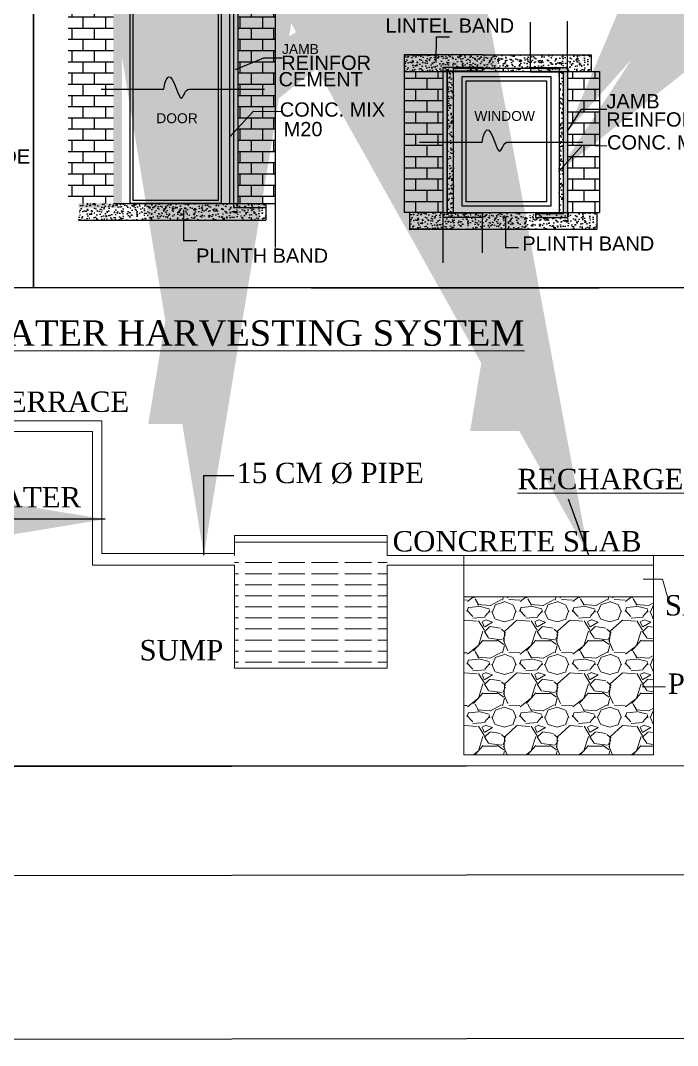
# Model space of a CAD drawing. Header units: metres. Extents: x 2292 to 2697, y 2134 to 2248.
# Drawn here: x 2493.6 to 2505.64, y 2135.95 to 2154.73 of the extents above; entities that cross this region are included whole.
import ezdxf

# ---------------------------------------------------------------- set-up
doc = ezdxf.new("R2010")
doc.units = ezdxf.units.M
doc.styles.add('plan9', font='times.ttf', dxfattribs={"height": 9})
doc.styles.add('ROMAND', font='times.ttf', dxfattribs={"height": 8})
doc.styles.add('SimpleX', font='arial.ttf', dxfattribs={"width": 0.8})
doc.styles.get("Standard").update_dxf_attribs({"font": 'arial.ttf'})
doc.styles.add('style3', font='times.ttf', dxfattribs={"height": 250})
doc.dimstyles.new('Copy of APP', dxfattribs={"dimscale": 0, "dimtxt": 8, "dimasz": 4.5, "dimexe": 9, "dimexo": 9, "dimgap": 2, "dimtad": 0, "dimtih": 1, "dimtoh": 1, "dimzin": 4, "dimdsep": 46, "dimlunit": 4, "dimtxsty": 'style3', "dimblk": 'OPEN90', "dimblk1": 'OPEN90', "dimblk2": 'OBLIQUE', "dimcen": 0.09, "dimse1": 1, "dimse2": 1, "dimclrd": 4, "dimclre": 4, "dimclrt": 2, "dimadec": 0, "dimazin": 0, "dimtfac": 1, "dimtmove": 0, "dimatfit": 3, "dimfxl": 0, "dimtolj": 1, "dimtzin": 0, "dimarcsym": 0})
doc.dimstyles.new('Copy of Standard', dxfattribs={"dimtxt": 0.18, "dimasz": 3, "dimexe": 0.18, "dimexo": 0.0625, "dimgap": 0.09, "dimtad": 0, "dimdec": 4, "dimzin": 3, "dimdsep": 46, "dimlunit": 4, "dimtxsty": 'ROMAND', "dimcen": 0.09, "dimadec": 0, "dimazin": 0, "dimtfac": 1, "dimtdec": 4, "dimtix": 1, "dimtofl": 0, "dimtmove": 0, "dimatfit": 3, "dimfxl": 0, "dimtolj": 1, "dimtzin": 0, "dimarcsym": 0})
doc.dimstyles.new('DIM-100 MM', dxfattribs={"dimtxt": 200, "dimasz": 100, "dimexe": 100, "dimexo": 100, "dimgap": 75, "dimtad": 1, "dimdec": 4, "dimrnd": 1, "dimzin": 12, "dimdsep": 46, "dimtxsty": 'SimpleX', "dimblk": 'ARCHTICK', "dimcen": 1, "dimdle": 100, "dimclre": 8, "dimclrt": 140, "dimazin": 0, "dimtfac": 0.75, "dimtdec": 4, "dimtix": 1, "dimtmove": 0, "dimatfit": 3, "dimfxl": 0, "dimfrac": 2, "dimtolj": 1, "dimarcsym": 0})
pattern_1 = [(50, (84.27821, -107.18304), (0.21113878, -0.01847225), [0.02207763, -0.24285398]), (355, (84.27821, -107.18304), (-0.040844, 0.22142164), [0.0176621, -0.1942832]), (100.4514, (84.2958, -107.18458), (0.17029492, 0.20294926), [0.0187631, -0.20639412]), (46.1842, (84.2782, -107.12416), (0.3141621, -0.0487236), [0.03311645, -0.364281]), (96.6356, (84.3044, -107.12822), (0.2751352, 0.2867496), [0.02814465, -0.3095911]), (351.1842, (84.2782, -107.12416), (0.275135, 0.2867498), [0.02649316, -0.2914248]), (21, (84.30765, -107.13888), (0.1757106, -0.1185183), [0.02207763, -0.24285398]), (326, (84.30765, -107.13888), (0.07162436, 0.2134613), [0.0176621, -0.1942832]), (71.4514, (84.3223, -107.14876), (0.24733504, 0.0949428), [0.0187631, -0.20639412]), (37.5, (84.27821, -107.18304), (0.00357948, 0.09799345), [0, -0.19192824, 0, -0.19722687, 0, -0.19501911]), (7.5, (84.27821, -107.18304), (0.077439375, 0.11610237), [0, -0.11244875, 0, -0.18751271, 0, -0.07432804]), (327.5, (84.21257, -107.18304), (0.15714049, -0.006639443), [0, -0.07359212, 0, -0.2296074, 0, -0.30467136]), (317.5, (84.18313, -107.18304), (0.17167162, 0.02946775), [0, -0.09566975, 0, -0.15248286, 0, -0.21636082])]
pattern_2 = [(50, (77.44217, -110.3045), (0.21113878, -0.01847225), [0.02207763, -0.24285398]), (355, (77.44217, -110.3045), (-0.040844, 0.22142164), [0.0176621, -0.1942832]), (100.4514, (77.45976, -110.30603), (0.17029492, 0.20294926), [0.0187631, -0.20639412]), (46.1842, (77.44217, -110.24562), (0.3141621, -0.0487236), [0.03311645, -0.364281]), (96.6356, (77.46835, -110.24968), (0.2751352, 0.2867496), [0.02814465, -0.30959114]), (351.1842, (77.44217, -110.24562), (0.275135, 0.2867498), [0.02649316, -0.2914248]), (21, (77.4716, -110.26034), (0.1757106, -0.1185183), [0.02207763, -0.24285398]), (326, (77.4716, -110.26034), (0.07162436, 0.2134613), [0.0176621, -0.1942832]), (71.4514, (77.48625, -110.27021), (0.24733504, 0.0949428), [0.0187631, -0.20639412]), (37.5, (77.44217, -110.30449), (0.003579478, 0.09799345), [0, -0.19192824, 0, -0.19722687, 0, -0.19501911]), (7.5, (77.44217, -110.30449), (0.077439375, 0.11610237), [0, -0.11244875, 0, -0.18751271, 0, -0.07432804]), (327.5, (77.376525, -110.30449), (0.15714049, -0.006639443), [0, -0.07359212, 0, -0.2296074, 0, -0.30467136]), (317.5, (77.34709, -110.30449), (0.17167162, 0.02946775), [0, -0.09566975, 0, -0.15248286, 0, -0.21636082])]
pattern_3 = [(50, (84.39147, -110.49535), (0.21113878, -0.01847225), [0.02207763, -0.24285398]), (355, (84.39147, -110.49535), (-0.040844, 0.22142164), [0.0176621, -0.1942832]), (100.4514, (84.40906, -110.4969), (0.17029492, 0.20294926), [0.0187631, -0.20639412]), (46.1842, (84.39147, -110.43648), (0.3141621, -0.0487236), [0.03311645, -0.364281]), (96.6356, (84.41765, -110.44054), (0.2751352, 0.2867496), [0.02814465, -0.3095911]), (351.1842, (84.39147, -110.43648), (0.275135, 0.2867498), [0.02649316, -0.2914248]), (21, (84.4209, -110.4512), (0.1757106, -0.1185183), [0.02207763, -0.24285398]), (326, (84.4209, -110.4512), (0.07162436, 0.2134613), [0.0176621, -0.1942832]), (71.4514, (84.43554, -110.46107), (0.24733504, 0.0949428), [0.0187631, -0.20639412]), (37.5, (84.391465, -110.49535), (0.00357948, 0.09799345), [0, -0.19192824, 0, -0.19722687, 0, -0.19501911]), (7.5, (84.39147, -110.49535), (0.077439375, 0.11610237), [0, -0.11244875, 0, -0.18751271, 0, -0.07432804]), (327.5, (84.32582, -110.49535), (0.15714049, -0.006639443), [0, -0.07359212, 0, -0.2296074, 0, -0.30467136]), (317.5, (84.29638, -110.49535), (0.17167162, 0.02946775), [0, -0.09566975, 0, -0.15248286, 0, -0.21636082])]

# ---------------------------------------------------------------- blocks, each defined once
blk = doc.blocks.new('_Oblique')
at = {"color": 0, "lineweight": -2}
blk.add_line((-0.5, -0.5), (0.5, 0.5), dxfattribs=at)
blk = doc.blocks.new('_Open90')
at = {"color": 0, "lineweight": -2}
for p, q in [((-0.5, 0.5), (0, 0)), ((0, 0), (-1, 0)), ((0, 0), (-0.5, -0.5))]:
    blk.add_line(p, q, dxfattribs=at)
blk = doc.blocks.new('_ArchTick')
at = {"color": 0, "linetype": 'ByBlock', "const_width": 0.15}
blk.add_lwpolyline([(-0.5, -0.5), (0.5, 0.5)], dxfattribs=at)
blk = doc.blocks.new('A$C5FA03278')
at = {"linetype": 'Continuous'}
h = blk.add_hatch(dxfattribs=at)
h.set_pattern_fill('AR-CONC', color=0, scale=0.029437, style=0)
h.set_pattern_definition([(50, (43.6136, -97.50005), (0.21113878, -0.01847225), [0.02207763, -0.242854]), (355, (43.6136, -97.50005), (-0.040844, 0.22142164), [0.0176621, -0.1942832]), (100.4514, (43.63119, -97.5016), (0.1702949, 0.20294926), [0.0187631, -0.20639412]), (46.1842, (43.6136, -97.44118), (0.3141621, -0.0487236), [0.03311645, -0.364281]), (96.6356, (43.63977, -97.44524), (0.2751352, 0.2867496), [0.0281447, -0.3095911]), (351.1842, (43.6136, -97.44118), (0.275135, 0.2867498), [0.0264932, -0.2914248]), (21, (43.64303, -97.4559), (0.1757106, -0.1185183), [0.02207763, -0.242854]), (326, (43.64303, -97.4559), (0.07162436, 0.2134613), [0.0176621, -0.1942832]), (71.4514, (43.65767, -97.46577), (0.24733504, 0.0949428), [0.0187631, -0.20639412]), (37.5, (43.61359, -97.50005), (0.00357948, 0.09799345), [0, -0.19192824, 0, -0.19722687, 0, -0.1950191]), (7.5, (43.61359, -97.50005), (0.07743937, 0.11610237), [0, -0.11244875, 0, -0.18751271, 0, -0.07432804]), (327.5, (43.54795, -97.50005), (0.15714049, -0.00663944), [0, -0.07359212, 0, -0.2296074, 0, -0.30467136]), (317.5, (43.51851, -97.50005), (0.17167162, 0.02946775), [0, -0.09566975, 0, -0.15248286, 0, -0.21636082])])
h.paths.add_polyline_path([(3.262, 1.853), (3.262, 1.307), (3.89, 1.307), (3.89, 1.853)])
h.paths.add_polyline_path([(3.792, 1.588, -1), (3.373, 1.588, -1)], flags=16)
blk.add_hatch(color=0, dxfattribs=at).paths.add_polyline_path([(3.792, 1.588, 1), (3.373, 1.588, 1)])
at = {"color": 0}
for p, q in [((3.576, 7.55), (3.504, 7.291)), ((3.508, 7.43), (3.576, 7.55)), ((2.968, 7.43), (3.508, 7.43)), ((3.053, 7.424), (3.053, 2.03)), ((3.504, 7.291), (3.628, 7.43)), ((3.628, 7.43), (4.06, 7.43)), ((4.021, 7.424), (4.021, 2.03)), ((1.274, 2.062), (1.274, 1.522)), ((3.053, 2.03), (1.274, 2.03)), ((5.796, 2.03), (4.021, 2.03)), ((5.796, 2.062), (5.796, 1.522)), ((1.394, 1.454), (1.135, 1.526)), ((1.135, 1.526), (1.274, 1.402)), ((1.274, 1.522), (1.394, 1.454)), ((5.657, 1.526), (5.796, 1.402)), ((5.916, 1.454), (5.657, 1.526)), ((5.796, 1.522), (5.916, 1.454)), ((1.274, 1.402), (1.274, 0.97)), ((5.796, 1.402), (5.796, 0.97)), ((3.053, 1.062), (1.274, 1.062)), ((5.796, 1.062), (3.053, 1.062))]:
    blk.add_line(p, q, dxfattribs=at)
at = {"color": 0, "linetype": 'Continuous'}
for p, q in [((3.053, 7.413), (3.538, 7.413)), ((3.344, 7.06), (3.344, 7.413)), ((3.613, 7.413), (4.021, 7.413)), ((3.697, 7.413), (3.697, 7.43)), ((3.053, 7.06), (4.021, 7.06)), ((3.697, 6.706), (3.697, 7.06)), ((3.053, 6.706), (4.021, 6.706)), ((3.344, 6.353), (3.344, 6.706)), ((3.053, 6.353), (4.021, 6.353)), ((3.697, 6), (3.697, 6.353)), ((3.053, 6), (4.021, 6)), ((3.344, 5.647), (3.344, 6)), ((3.053, 5.647), (4.021, 5.647)), ((3.697, 5.293), (3.697, 5.647)), ((3.053, 5.293), (4.021, 5.293)), ((3.344, 4.94), (3.344, 5.293)), ((3.053, 4.94), (4.021, 4.94)), ((3.697, 4.587), (3.697, 4.94)), ((3.053, 4.587), (4.021, 4.587)), ((3.344, 4.234), (3.344, 4.587)), ((3.053, 4.234), (4.021, 4.234)), ((3.697, 3.88), (3.697, 4.234)), ((3.053, 3.88), (4.021, 3.88)), ((3.344, 3.527), (3.344, 3.88)), ((3.053, 3.527), (4.021, 3.527)), ((3.697, 3.174), (3.697, 3.527)), ((3.053, 3.174), (4.021, 3.174)), ((3.344, 2.821), (3.344, 3.174)), ((3.053, 2.821), (4.021, 2.821)), ((3.697, 2.467), (3.697, 2.821)), ((3.053, 2.467), (4.021, 2.467)), ((3.344, 2.114), (3.344, 2.467)), ((1.578, 1.761), (1.578, 2.03)), ((2.284, 1.761), (2.284, 2.03)), ((2.991, 1.761), (2.991, 2.03)), ((3.053, 2.114), (4.021, 2.114)), ((3.697, 1.853), (3.697, 2.114)), ((4.404, 1.761), (4.404, 2.03)), ((5.11, 1.761), (5.11, 2.03)), ((1.274, 1.761), (3.262, 1.761)), ((1.931, 1.408), (1.931, 1.761)), ((2.638, 1.408), (2.638, 1.761)), ((3.89, 1.761), (5.796, 1.761)), ((4.05, 1.408), (4.05, 1.761)), ((4.757, 1.408), (4.757, 1.761)), ((5.463, 1.408), (5.463, 1.761)), ((1.225, 1.446), (1.225, 1.501)), ((1.267, 1.408), (3.262, 1.408)), ((1.578, 1.062), (1.578, 1.408)), ((2.284, 1.062), (2.284, 1.408)), ((2.991, 1.062), (2.991, 1.408)), ((3.697, 1.062), (3.697, 1.307)), ((3.89, 1.408), (5.79, 1.408)), ((4.404, 1.062), (4.404, 1.408)), ((5.11, 1.062), (5.11, 1.408))]:
    blk.add_line(p, q, dxfattribs=at)
at = {"color": 0, "ltscale": 60}
blk.add_lwpolyline([(0, 8.997), (6.768, 8.997), (6.768, 0), (0, 0)], close=True, dxfattribs=at)
at = {"color": 0, "linetype": 'Continuous'}
blk.add_lwpolyline([(3.262, 1.853), (3.89, 1.853), (3.89, 1.307), (3.262, 1.307)], close=True, dxfattribs=at)
blk.add_circle((3.582, 1.588), 0.209, dxfattribs=at)
at = {"color": 0}
for s, p in [('%%UVERTICAL REINFORCEMENT', (0.303, 8.34)), ('%%UIN BRICK WALLS', (0.326, 7.858)), ('M20 GRADE', (4.274, 2.608)), ('POCKET', (4.341, 2.226))]:
    blk.add_text(s, height=0.3, dxfattribs=at).set_placement(p)
at = {"color": 0, "linetype": 'Continuous'}
blk.add_leader([(3.582, 1.588), (4.088, 2.707), (4.361, 2.707)], dimstyle='Copy of APP', override={"dimscale": 1, "dimclrd": 256}, dxfattribs=at)
blk = doc.blocks.new('A$C6853486D')
at = {"linetype": 'Continuous'}
h = blk.add_hatch(color=0, dxfattribs=at)
h.paths.add_polyline_path([(1.766, 6.392), (2.495, 6.392), (2.495, 6.481), (1.677, 6.481), (1.677, 1.772), (0.947, 1.772), (0.947, 1.684), (1.766, 1.684)])
h.paths.add_polyline_path([(4.291, 6.472), (3.511, 6.472), (3.511, 6.384), (4.202, 6.384), (4.202, 1.684), (4.878, 1.684), (4.878, 1.772), (4.291, 1.772)])
h = blk.add_hatch(dxfattribs=at)
h.set_pattern_fill('AR-B816', color=0, scale=0.029437, style=0)
h.set_pattern_definition([(0, (74.41275, -97.99527), (0, 0.23549477), []), (90, (74.41275, -97.99527), (-0.23549477, 0.23549477), [0.2354948, -0.2354948])])
h.paths.add_polyline_path([(5.072, 6.127), (4.79, 6.127), (4.291, 6.127), (4.291, 1.772), (4.878, 1.772), (5.072, 1.772)])
h.paths.add_polyline_path([(0.73, 1.772), (0.947, 1.772), (1.677, 1.772), (1.677, 6.127), (0.858, 6.127), (0.73, 6.127)])
h.paths.add_polyline_path([(5.165, 4.852), (6.09, 4.852), (6.09, 5.171), (5.165, 5.171)], flags=9)
h.paths.add_polyline_path([(5.149, 4.518), (7.829, 4.518), (7.829, 4.837), (5.149, 4.837)], flags=9)
h.paths.add_polyline_path([(5.119, 3.535), (7.484, 3.535), (7.484, 3.854), (5.119, 3.854)], flags=9)
h = blk.add_hatch(dxfattribs=at)
h.set_pattern_fill('AR-CONC', color=0, scale=0.029437, style=0)
h.set_pattern_definition(pattern_2)
h.paths.add_polyline_path([(4.202, 4.17), (4.114, 4.17), (4.114, 1.772), (4.202, 1.772)])
h.paths.add_polyline_path([(4.202, 6.127), (4.114, 6.127), (4.114, 4.17), (4.202, 4.17)])
h.paths.add_polyline_path([(1.854, 6.127), (1.766, 6.127), (1.766, 4.17), (1.854, 4.17)])
h.paths.add_polyline_path([(1.854, 4.17), (1.766, 4.17), (1.766, 1.772), (1.854, 1.772)])
h = blk.add_hatch(dxfattribs=at)
h.set_pattern_fill('AR-CONC', color=0, scale=0.029437, style=0)
h.set_pattern_definition(pattern_1)
h.paths.add_polyline_path([(11.714, 4.805), (11.038, 4.805), (11.038, 4.893), (8.602, 4.893), (8.602, 4.805), (7.783, 4.805), (7.783, 4.54), (11.714, 4.54)])
h = blk.add_hatch(dxfattribs=at)
h.set_pattern_fill('AR-CONC', color=0, scale=0.029437, style=0)
h.set_pattern_definition(pattern_1)
h.paths.add_polyline_path([(11.127, 4.893), (11.038, 4.893), (11.038, 4.805), (11.714, 4.805), (11.714, 4.893)])
h.paths.add_polyline_path([(7.783, 4.893), (7.783, 4.805), (8.602, 4.805), (8.602, 4.893), (8.513, 4.893)])
h = blk.add_hatch(dxfattribs=at)
h.set_pattern_fill('AR-B816', color=0, scale=0.029437, style=0)
h.set_pattern_definition([(0, (74.33223, -98.5737), (0, 0.23549477), []), (90, (74.33223, -98.5737), (-0.23549477, 0.23549477), [0.2354948, -0.2354948])])
h.paths.add_polyline_path([(11.215, 1.581), (11.827, 1.581), (11.883, 1.581), (11.883, 4.54), (11.716, 4.54), (11.215, 4.54)])
h.paths.add_polyline_path([(8.602, 4.54), (7.783, 4.54), (7.783, 1.581), (7.896, 1.581), (8.602, 1.581)])
h = blk.add_hatch(color=0, dxfattribs=at)
h.paths.add_polyline_path([(8.602, 1.474), (8.69, 1.474), (9.424, 1.474), (9.424, 1.575), (8.69, 1.575), (8.69, 4.546), (9.419, 4.546), (9.419, 4.634), (8.602, 4.634)])
h.paths.add_polyline_path([(11.215, 4.626), (10.435, 4.626), (10.435, 4.538), (11.127, 4.538), (11.127, 1.562), (10.539, 1.562), (10.539, 1.474), (11.215, 1.474)])
h = blk.add_hatch(dxfattribs=at)
h.set_pattern_fill('AR-CONC', color=0, scale=0.029437, style=0)
h.set_pattern_definition([(50, (69.1062, -112.15075), (0.21113878, -0.01847225), [0.02207763, -0.24285398]), (355, (69.1062, -112.15075), (-0.040844, 0.22142164), [0.0176621, -0.1942832]), (100.4514, (69.1238, -112.15228), (0.17029492, 0.20294926), [0.0187631, -0.20639412]), (46.1842, (69.1062, -112.09187), (0.3141621, -0.0487236), [0.03311645, -0.364281]), (96.6356, (69.13238, -112.09593), (0.2751352, 0.2867496), [0.02814465, -0.3095911]), (351.1842, (69.1062, -112.09187), (0.275135, 0.2867498), [0.0264932, -0.2914248]), (21, (69.13563, -112.10659), (0.1757106, -0.1185183), [0.02207763, -0.24285398]), (326, (69.13563, -112.1066), (0.07162436, 0.2134613), [0.0176621, -0.1942832]), (71.4514, (69.15028, -112.11647), (0.24733504, 0.0949428), [0.0187631, -0.20639412]), (37.5, (69.1062, -112.150745), (0.00357948, 0.09799345), [0, -0.19192824, 0, -0.19722687, 0, -0.19501911]), (7.5, (69.1062, -112.15075), (0.077439375, 0.11610237), [0, -0.11244875, 0, -0.18751271, 0, -0.07432804]), (327.5, (69.04055, -112.150745), (0.15714049, -0.006639443), [0, -0.07359212, 0, -0.2296074, 0, -0.30467136]), (317.5, (69.01112, -112.15075), (0.17167162, 0.02946775), [0, -0.09566975, 0, -0.15248286, 0, -0.21636082])])
h.paths.add_polyline_path([(8.823, 4.54), (8.69, 4.54), (8.69, 3.054), (8.823, 3.054)])
h.paths.add_polyline_path([(11.04, 3.054), (11.127, 3.054), (11.127, 4.538), (11.04, 4.538)])
h.paths.add_polyline_path([(11.04, 1.581), (11.127, 1.581), (11.127, 3.054), (11.04, 3.054)])
h.paths.add_polyline_path([(8.69, 1.581), (8.823, 1.581), (8.823, 3.054), (8.69, 3.054)])
h = blk.add_hatch(dxfattribs=at)
h.set_pattern_fill('AR-CONC', color=0, scale=0.029437, style=0)
h.set_pattern_definition(pattern_2)
h.paths.add_polyline_path([(4.291, 1.772), (4.202, 1.772), (4.202, 1.684), (4.878, 1.684), (4.878, 1.772)])
h.paths.add_polyline_path([(0.947, 1.772), (0.947, 1.684), (1.766, 1.684), (1.766, 1.772), (1.677, 1.772)])
h = blk.add_hatch(dxfattribs=at)
h.set_pattern_fill('AR-CONC', color=0, scale=0.029437, style=0)
h.set_pattern_definition(pattern_2)
h.paths.add_polyline_path([(1.766, 1.772), (1.766, 1.684), (0.947, 1.684), (0.947, 1.419), (4.878, 1.419), (4.878, 1.684), (4.202, 1.684), (4.202, 1.772)])
h = blk.add_hatch(dxfattribs=at)
h.set_pattern_fill('AR-CONC', color=0, scale=0.029437, style=0)
h.set_pattern_definition(pattern_3)
h.paths.add_polyline_path([(11.24, 1.581), (11.152, 1.581), (11.152, 1.493), (11.827, 1.493), (11.827, 1.581)])
h.paths.add_polyline_path([(7.896, 1.581), (7.896, 1.493), (8.715, 1.493), (8.715, 1.581), (8.627, 1.581)])
h = blk.add_hatch(dxfattribs=at)
h.set_pattern_fill('AR-CONC', color=0, scale=0.029437, style=0)
h.set_pattern_definition(pattern_3)
h.paths.add_polyline_path([(11.827, 1.493), (11.152, 1.493), (11.152, 1.581), (8.715, 1.581), (8.715, 1.493), (7.896, 1.493), (7.896, 1.228), (11.827, 1.228)])
at = {"color": 0, "linetype": 'Continuous'}
for p, q in [((4.202, 6.481), (4.202, 1.684)), ((4.291, 6.481), (4.291, 1.772)), ((4.291, 6.472), (4.291, 1.772)), ((4.202, 6.384), (4.202, 1.684)), ((5.072, 6.127), (5.072, 0.846)), ((10.435, 4.626), (10.435, 5.579)), ((11.215, 4.626), (11.215, 5.597)), ((7.783, 4.893), (7.783, 4.54)), ((9.437, 4.893), (7.783, 4.893)), ((7.783, 4.893), (8.513, 4.893)), ((8.513, 4.893), (7.783, 4.893)), ((9.425, 4.893), (11.215, 4.893)), ((11.127, 4.893), (11.714, 4.893)), ((11.714, 4.893), (11.714, 4.54)), ((7.783, 4.54), (11.716, 4.54)), ((7.783, 4.54), (7.783, 1.581)), ((8.602, 4.634), (9.419, 4.634)), ((8.602, 4.634), (8.69, 4.634)), ((8.602, 4.634), (9.419, 4.634)), ((8.602, 4.634), (9.419, 4.634)), ((8.602, 1.474), (8.602, 4.634)), ((9.419, 4.546), (8.69, 4.546)), ((9.419, 4.546), (8.69, 4.546)), ((8.69, 1.575), (8.69, 4.546)), ((9.419, 4.634), (9.419, 4.546)), ((9.419, 4.634), (9.419, 4.546)), ((10.435, 4.626), (11.215, 4.626)), ((10.435, 4.626), (10.435, 4.538)), ((10.435, 4.538), (11.127, 4.538)), ((10.435, 4.538), (11.127, 4.538)), ((11.127, 1.562), (11.127, 4.538)), ((11.215, 4.626), (11.215, 1.473)), ((11.716, 4.54), (11.883, 4.54)), ((11.883, 4.54), (11.883, 1.581)), ((1.423, 4.17), (2.738, 4.17)), ((3.265, 4.17), (4.851, 4.17)), ((8.109, 3.054), (9.424, 3.054)), ((9.95, 3.054), (11.537, 3.054)), ((1.677, 1.772), (4.291, 1.772)), ((4.291, 1.772), (4.878, 1.772)), ((4.291, 1.772), (4.878, 1.772)), ((4.878, 1.772), (4.878, 1.684)), ((4.878, 1.772), (4.878, 1.419)), ((4.878, 1.772), (5.072, 1.772)), ((4.202, 1.684), (4.878, 1.684)), ((4.202, 1.684), (4.878, 1.684)), ((7.896, 1.581), (7.783, 1.581)), ((7.896, 1.581), (7.896, 1.228)), ((8.627, 1.581), (7.896, 1.581)), ((8.627, 1.581), (7.896, 1.581)), ((8.627, 1.581), (11.827, 1.581)), ((9.424, 1.524), (9.424, 0.736)), ((10.539, 1.562), (10.539, 1.474)), ((10.539, 1.562), (11.127, 1.562)), ((10.539, 1.562), (11.127, 1.562)), ((11.827, 1.581), (11.827, 1.228)), ((11.827, 1.581), (11.883, 1.581)), ((0.947, 1.419), (4.88, 1.419)), ((1.677, 1.419), (4.291, 1.419)), ((8.69, 1.474), (8.602, 1.474)), ((8.605, 0.52), (8.605, 1.474)), ((9.424, 1.474), (8.69, 1.474)), ((9.424, 1.474), (8.69, 1.474)), ((10.539, 1.474), (11.215, 1.474)), ((10.539, 1.474), (11.127, 1.474)), ((7.896, 1.228), (11.83, 1.228)), ((7.896, 1.228), (8.627, 1.228)), ((8.627, 1.228), (7.917, 1.228)), ((8.627, 1.228), (11.24, 1.228))]:
    blk.add_line(p, q, dxfattribs=at)
at = {"color": 0}
blk.add_line((5.84, 0), (11.879, 0), dxfattribs=at)
at = {"color": 0, "ltscale": 60}
blk.add_lwpolyline([(15.806, 0), (0, 0), (0, 8.997), (15.806, 8.997)], close=True, dxfattribs=at)
at = {"color": 0, "linetype": 'Continuous'}
for points in [[(2.031, 6.127), (3.938, 6.127), (3.938, 1.772), (2.031, 1.772)], [(2.089, 6.068), (3.879, 6.068), (3.879, 1.831), (2.089, 1.831)], [(8.999, 4.436), (10.863, 4.436), (10.863, 1.713), (8.999, 1.713)], [(9.088, 4.347), (10.775, 4.347), (10.775, 1.801), (9.088, 1.801)]]:
    blk.add_lwpolyline(points, close=True, dxfattribs=at)
for points in [[(4.114, 6.127), (4.114, 1.772)], [(8.69, 4.546), (8.69, 1.575), (9.424, 1.575), (9.424, 1.474), (8.602, 1.474), (8.602, 1.575)], [(8.823, 1.581), (8.823, 4.612), (11.04, 4.612), (11.04, 1.581)]]:
    blk.add_lwpolyline(points, dxfattribs=at)
for points in [[(2.738, 4.17), (2.745, 4.273), (2.9, 4.719), (3.08, 3.677), (3.187, 4.17), (3.265, 4.17)], [(9.424, 3.054), (9.431, 3.157), (9.586, 3.604), (9.765, 2.561), (9.873, 3.054), (9.95, 3.054)]]:
    blk.add_open_spline(points, degree=3, knots=[5.519627, 5.519627, 5.519627, 5.519627, 13.069186, 30.810908, 38.706981, 38.706981, 38.706981, 38.706981], dxfattribs=at)
at = {"color": 0}
for s, height, p in [('LINTEL BAND', 0.3, (7.392, 5.356)), ('JAMB', 0.2078, (5.218, 4.91)), ('REINFOR', 0.3, (5.202, 4.576)), ('CEMENT', 0.3, (5.146, 4.23)), ('CONC. MIX ', 0.3, (5.172, 3.593)), ('JAMB', 0.3, (12.031, 3.767)), ('DOOR', 0.2078, (2.577, 3.456)), ('WINDOW', 0.2078, (9.257, 3.504)), ('REINFORCEMENT', 0.3, (12.027, 3.385)), (' M20', 0.3, (5.137, 3.182)), ('CONC. MIX M20', 0.3, (12.045, 2.903)), ('PLINTH BAND', 0.3, (10.265, 0.778)), ('PLINTH BAND', 0.3, (3.415, 0.524))]:
    blk.add_text(s, height=height, dxfattribs=at).set_placement(p)
at = {"color": 0, "linetype": 'Continuous'}
for points in [[(8.457, 4.732), (8.46, 5.267), (8.734, 5.267)], [(4.239, 4.585), (4.839, 4.831), (5.225, 4.831)], [(4.108, 3.152), (4.618, 3.712), (5.2, 3.699)], [(11.215, 3.286), (11.509, 3.751), (12.043, 3.751)], [(11.022, 2.433), (11.532, 2.992), (12.039, 2.982)], [(3.149, 1.639), (3.149, 0.994), (3.427, 0.994)], [(9.909, 1.492), (9.909, 0.847), (10.187, 0.847)]]:
    blk.add_leader(points, dimstyle='Copy of APP', override={"dimscale": 1, "dimclrd": 256}, dxfattribs=at)
blk = doc.blocks.new('A$C69EC4EAD')
at = {"lineweight": 5}
h = blk.add_hatch(dxfattribs=at)
h.set_pattern_fill('ACAD_ISO02W100', color=256, scale=0.034729, style=0)
h.set_pattern_definition([(0, (-104.41608, -23.8452), (0, 0.17364744), [0.41675385, -0.1041885])])
h.paths.add_polyline_path([(8.47, 3.151), (8.47, 3.304), (8.47, 3.322), (6.074, 3.322), (6.074, 3.304), (6.074, 3.151), (6.074, 1.533), (8.47, 1.533)])
for p, q in [((1.906, 5.415), (3.99, 5.415)), ((3.99, 5.415), (3.99, 3.332)), ((3.842, 5.25), (1.796, 5.25)), ((3.842, 3.151), (3.842, 5.25)), ((6.074, 3.617), (8.47, 3.617)), ((6.074, 3.304), (6.074, 3.617)), ((8.47, 3.617), (8.47, 3.304)), ((6.074, 3.513), (8.47, 3.513)), ((3.99, 3.332), (6.074, 3.332)), ((8.47, 3.304), (9.669, 3.304)), ((9.669, 3.304), (12.652, 3.304)), ((9.673, 3.151), (9.673, 3.304)), ((12.652, 3.304), (14.408, 3.304)), ((12.652, 3.151), (12.652, 3.304)), ((6.074, 3.151), (3.842, 3.151)), ((6.074, 3.151), (4.824, 3.151)), ((6.074, 1.533), (6.074, 3.151)), ((8.47, 3.151), (9.669, 3.151)), ((8.47, 3.151), (8.47, 1.533)), ((8.739, 3.151), (8.47, 3.151)), ((9.669, 3.151), (9.237, 3.151)), ((12.652, 3.151), (9.669, 3.151)), ((9.673, 3.151), (9.673, 0.171)), ((12.652, 0.171), (12.652, 3.151)), ((12.488, 2.929), (12.794, 2.929)), ((12.794, 2.929), (12.892, 2.58)), ((12.652, 2.654), (9.673, 2.654)), ((9.673, 2.603), (9.724, 2.601)), ((9.728, 2.579), (9.825, 2.654)), ((9.827, 2.635), (9.845, 2.654)), ((9.909, 2.521), (9.851, 2.62)), ((10.266, 2.61), (10.092, 2.519)), ((10.18, 2.534), (10.313, 2.575)), ((10.294, 2.654), (10.278, 2.599)), ((10.311, 2.577), (10.444, 2.528)), ((10.354, 2.654), (10.362, 2.635)), ((10.378, 2.609), (10.551, 2.601)), ((10.555, 2.579), (10.653, 2.654)), ((10.655, 2.635), (10.673, 2.654)), ((10.736, 2.521), (10.678, 2.62)), ((11.093, 2.61), (10.919, 2.519)), ((11.008, 2.534), (11.14, 2.575)), ((11.122, 2.654), (11.106, 2.599)), ((11.139, 2.577), (11.271, 2.528)), ((11.182, 2.654), (11.19, 2.635)), ((11.205, 2.609), (11.379, 2.601)), ((11.383, 2.579), (11.48, 2.654)), ((11.483, 2.635), (11.5, 2.654)), ((11.564, 2.521), (11.506, 2.62)), ((11.921, 2.61), (11.747, 2.519)), ((11.836, 2.534), (11.968, 2.575)), ((11.949, 2.654), (11.933, 2.599)), ((11.967, 2.577), (12.099, 2.528)), ((12.009, 2.654), (12.017, 2.635)), ((12.033, 2.609), (12.207, 2.601)), ((12.211, 2.579), (12.308, 2.654)), ((12.31, 2.635), (12.328, 2.654)), ((12.392, 2.521), (12.334, 2.62)), ((9.812, 2.346), (9.721, 2.445)), ((9.723, 2.423), (9.747, 2.49)), ((9.907, 2.502), (9.75, 2.485)), ((10.096, 2.516), (9.889, 2.532)), ((10.071, 2.464), (9.906, 2.505)), ((10.076, 2.428), (10.001, 2.345)), ((10.081, 2.41), (10.072, 2.452)), ((10.113, 2.422), (10.162, 2.306)), ((10.122, 2.417), (10.172, 2.533)), ((10.445, 2.523), (10.495, 2.415)), ((10.447, 2.313), (10.488, 2.429)), ((10.64, 2.346), (10.549, 2.445)), ((10.55, 2.423), (10.575, 2.49)), ((10.735, 2.502), (10.577, 2.485)), ((10.924, 2.516), (10.717, 2.532)), ((10.899, 2.464), (10.733, 2.505)), ((10.903, 2.428), (10.829, 2.345)), ((10.908, 2.41), (10.9, 2.452)), ((10.94, 2.422), (10.99, 2.306)), ((10.95, 2.417), (10.999, 2.533)), ((11.273, 2.523), (11.322, 2.415)), ((11.274, 2.313), (11.316, 2.429)), ((11.467, 2.346), (11.376, 2.445)), ((11.378, 2.423), (11.403, 2.49)), ((11.562, 2.502), (11.405, 2.485)), ((11.751, 2.516), (11.544, 2.532)), ((11.726, 2.464), (11.561, 2.505)), ((11.731, 2.428), (11.657, 2.345)), ((11.736, 2.41), (11.728, 2.452)), ((11.768, 2.422), (11.818, 2.306)), ((11.777, 2.417), (11.827, 2.533)), ((12.1, 2.523), (12.15, 2.415)), ((12.102, 2.313), (12.143, 2.429)), ((12.295, 2.346), (12.204, 2.445)), ((12.206, 2.423), (12.23, 2.49)), ((12.39, 2.502), (12.233, 2.485)), ((12.579, 2.516), (12.372, 2.532)), ((12.554, 2.464), (12.389, 2.505)), ((12.559, 2.428), (12.484, 2.345)), ((12.564, 2.41), (12.555, 2.452)), ((12.652, 2.56), (12.575, 2.519)), ((12.596, 2.422), (12.645, 2.306)), ((12.605, 2.417), (12.652, 2.528)), ((9.679, 2.285), (9.673, 2.279)), ((9.883, 2.269), (9.684, 2.286)), ((10.006, 2.335), (9.816, 2.318)), ((9.995, 2.127), (9.904, 2.276)), ((9.96, 2.262), (9.993, 2.179)), ((10.023, 2.29), (9.966, 2.265)), ((10.001, 2.18), (10.125, 2.255)), ((10.124, 2.256), (10.025, 2.289)), ((10.169, 2.301), (10.309, 2.26)), ((10.311, 2.262), (10.452, 2.303)), ((10.507, 2.285), (10.317, 2.111)), ((10.711, 2.269), (10.512, 2.286)), ((10.834, 2.335), (10.644, 2.318)), ((10.823, 2.127), (10.732, 2.276)), ((10.788, 2.262), (10.821, 2.179)), ((10.851, 2.29), (10.793, 2.265)), ((10.829, 2.18), (10.953, 2.255)), ((10.952, 2.256), (10.853, 2.289)), ((10.996, 2.301), (11.137, 2.26)), ((11.139, 2.262), (11.28, 2.303)), ((11.335, 2.285), (11.144, 2.111)), ((11.538, 2.269), (11.34, 2.286)), ((11.662, 2.335), (11.471, 2.318)), ((11.651, 2.127), (11.56, 2.276)), ((11.616, 2.262), (11.649, 2.179)), ((11.679, 2.29), (11.621, 2.265)), ((11.656, 2.18), (11.78, 2.255)), ((11.78, 2.256), (11.68, 2.289)), ((11.824, 2.301), (11.965, 2.26)), ((11.967, 2.262), (12.107, 2.303)), ((12.162, 2.285), (11.972, 2.111)), ((12.366, 2.269), (12.167, 2.286)), ((12.489, 2.335), (12.299, 2.318)), ((12.478, 2.127), (12.387, 2.276)), ((12.443, 2.262), (12.476, 2.179)), ((12.507, 2.29), (12.449, 2.265)), ((12.484, 2.18), (12.608, 2.255)), ((12.607, 2.256), (12.508, 2.289)), ((12.652, 2.301), (12.652, 2.301)), ((9.907, 1.906), (9.973, 2.113)), ((9.995, 2.108), (10.062, 2.009)), ((10.08, 2.186), (9.997, 2.103)), ((10.25, 2.163), (10.084, 2.188)), ((10.328, 2.089), (10.262, 2.147)), ((10.313, 2.121), (10.305, 1.947)), ((10.313, 2.055), (10.313, 2.105)), ((10.735, 1.906), (10.801, 2.113)), ((10.823, 2.108), (10.889, 2.009)), ((10.907, 2.186), (10.825, 2.103)), ((11.077, 2.163), (10.912, 2.188)), ((11.156, 2.089), (11.09, 2.147)), ((11.141, 2.121), (11.133, 1.947)), ((11.14, 2.055), (11.14, 2.105)), ((11.562, 1.906), (11.629, 2.113)), ((11.651, 2.108), (11.717, 2.009)), ((11.735, 2.186), (11.652, 2.103)), ((11.905, 2.163), (11.739, 2.188)), ((11.984, 2.089), (11.918, 2.147)), ((11.969, 2.121), (11.961, 1.947)), ((11.968, 2.055), (11.968, 2.105)), ((12.39, 1.906), (12.456, 2.113)), ((12.479, 2.108), (12.545, 2.009)), ((12.563, 2.186), (12.48, 2.103)), ((12.652, 2.175), (12.567, 2.188)), ((9.827, 1.807), (9.976, 1.973)), ((9.981, 1.964), (10.197, 1.964)), ((10.065, 2.003), (10.272, 1.978)), ((10.194, 1.978), (10.301, 1.904)), ((10.283, 1.985), (10.325, 2.059)), ((10.296, 1.965), (10.362, 1.807)), ((10.655, 1.807), (10.804, 1.973)), ((10.809, 1.964), (11.024, 1.964)), ((10.893, 2.003), (11.1, 1.978)), ((11.021, 1.978), (11.129, 1.904)), ((11.111, 1.985), (11.152, 2.059)), ((11.123, 1.965), (11.19, 1.807)), ((11.483, 1.807), (11.632, 1.973)), ((11.637, 1.964), (11.852, 1.964)), ((11.72, 2.003), (11.927, 1.978)), ((11.849, 1.978), (11.957, 1.904)), ((11.939, 1.985), (11.98, 2.059)), ((11.951, 1.965), (12.017, 1.807)), ((12.31, 1.807), (12.459, 1.973)), ((12.464, 1.964), (12.652, 1.964)), ((12.548, 2.003), (12.652, 1.991)), ((9.673, 1.775), (9.724, 1.773)), ((9.728, 1.751), (9.91, 1.892)), ((9.909, 1.693), (9.851, 1.792)), ((10.266, 1.783), (10.092, 1.692)), ((10.311, 1.887), (10.278, 1.771)), ((10.378, 1.781), (10.551, 1.773)), ((10.555, 1.751), (10.737, 1.892)), ((10.736, 1.693), (10.678, 1.792)), ((11.093, 1.783), (10.919, 1.692)), ((11.139, 1.887), (11.106, 1.771)), ((11.205, 1.781), (11.379, 1.773)), ((11.383, 1.751), (11.565, 1.892)), ((11.564, 1.693), (11.506, 1.792)), ((11.921, 1.783), (11.747, 1.692)), ((11.967, 1.887), (11.933, 1.771)), ((12.033, 1.781), (12.207, 1.773)), ((12.211, 1.751), (12.393, 1.892)), ((12.392, 1.693), (12.334, 1.792)), ((9.812, 1.518), (9.721, 1.617)), ((9.723, 1.596), (9.747, 1.662)), ((9.907, 1.674), (9.75, 1.657)), ((10.096, 1.688), (9.889, 1.705)), ((10.071, 1.636), (9.906, 1.678)), ((10.081, 1.583), (10.072, 1.624)), ((10.122, 1.589), (10.172, 1.705)), ((10.18, 1.706), (10.313, 1.748)), ((10.311, 1.75), (10.444, 1.7)), ((10.445, 1.695), (10.495, 1.587)), ((10.64, 1.518), (10.549, 1.617)), ((10.55, 1.596), (10.575, 1.662)), ((10.735, 1.674), (10.577, 1.657)), ((10.924, 1.688), (10.717, 1.705)), ((10.899, 1.636), (10.733, 1.678)), ((10.908, 1.583), (10.9, 1.624)), ((10.95, 1.589), (10.999, 1.705)), ((11.008, 1.706), (11.14, 1.748)), ((11.139, 1.75), (11.271, 1.7)), ((11.273, 1.695), (11.322, 1.587)), ((11.467, 1.518), (11.376, 1.617)), ((11.378, 1.596), (11.403, 1.662)), ((11.562, 1.674), (11.405, 1.657)), ((11.751, 1.688), (11.544, 1.705)), ((11.726, 1.636), (11.561, 1.678)), ((11.736, 1.583), (11.728, 1.624)), ((11.777, 1.589), (11.827, 1.705)), ((11.836, 1.706), (11.968, 1.748)), ((11.967, 1.75), (12.099, 1.7)), ((12.1, 1.695), (12.15, 1.587)), ((12.295, 1.518), (12.204, 1.617)), ((12.206, 1.596), (12.23, 1.662)), ((12.39, 1.674), (12.233, 1.657)), ((12.579, 1.688), (12.372, 1.705)), ((12.554, 1.636), (12.389, 1.678)), ((12.564, 1.583), (12.555, 1.624)), ((12.652, 1.732), (12.575, 1.692)), ((12.605, 1.589), (12.652, 1.7)), ((6.074, 1.533), (8.47, 1.533)), ((9.679, 1.457), (9.673, 1.452)), ((9.883, 1.442), (9.684, 1.458)), ((10.006, 1.507), (9.816, 1.491)), ((10.023, 1.462), (9.966, 1.438)), ((10.076, 1.6), (10.001, 1.518)), ((10.124, 1.428), (10.025, 1.461)), ((10.113, 1.594), (10.162, 1.478)), ((10.169, 1.474), (10.309, 1.432)), ((10.311, 1.434), (10.452, 1.476)), ((10.507, 1.457), (10.317, 1.284)), ((10.447, 1.486), (10.488, 1.601)), ((10.711, 1.442), (10.512, 1.458)), ((10.834, 1.507), (10.644, 1.491)), ((10.851, 1.462), (10.793, 1.438)), ((10.903, 1.6), (10.829, 1.518)), ((10.952, 1.428), (10.853, 1.461)), ((10.94, 1.594), (10.99, 1.478)), ((10.996, 1.474), (11.137, 1.432)), ((11.139, 1.434), (11.28, 1.476)), ((11.335, 1.457), (11.144, 1.284)), ((11.274, 1.486), (11.316, 1.601)), ((11.538, 1.442), (11.34, 1.458)), ((11.662, 1.507), (11.471, 1.491)), ((11.679, 1.462), (11.621, 1.438)), ((11.731, 1.6), (11.657, 1.518)), ((11.78, 1.428), (11.68, 1.461)), ((11.768, 1.594), (11.818, 1.478)), ((11.824, 1.474), (11.965, 1.432)), ((11.967, 1.434), (12.107, 1.476)), ((12.162, 1.457), (11.972, 1.284)), ((12.102, 1.486), (12.143, 1.601)), ((12.366, 1.442), (12.167, 1.458)), ((12.489, 1.507), (12.299, 1.491)), ((12.507, 1.462), (12.449, 1.438)), ((12.559, 1.6), (12.484, 1.518)), ((12.607, 1.428), (12.508, 1.461)), ((12.596, 1.594), (12.645, 1.478)), ((12.652, 1.474), (12.652, 1.473)), ((9.995, 1.299), (9.904, 1.448)), ((9.96, 1.434), (9.993, 1.351)), ((10.08, 1.358), (9.997, 1.275)), ((10.001, 1.352), (10.125, 1.427)), ((10.25, 1.335), (10.084, 1.36)), ((10.328, 1.262), (10.262, 1.32)), ((10.313, 1.293), (10.305, 1.119)), ((10.823, 1.299), (10.732, 1.448)), ((10.788, 1.434), (10.821, 1.351)), ((10.907, 1.358), (10.825, 1.275)), ((10.829, 1.352), (10.953, 1.427)), ((11.077, 1.335), (10.912, 1.36)), ((11.156, 1.262), (11.09, 1.32)), ((11.141, 1.293), (11.133, 1.119)), ((11.651, 1.299), (11.56, 1.448)), ((11.616, 1.434), (11.649, 1.351)), ((11.735, 1.358), (11.652, 1.275)), ((11.656, 1.352), (11.78, 1.427)), ((11.905, 1.335), (11.739, 1.36)), ((11.984, 1.262), (11.918, 1.32)), ((11.969, 1.293), (11.961, 1.119)), ((12.478, 1.299), (12.387, 1.448)), ((12.443, 1.434), (12.476, 1.351)), ((12.563, 1.358), (12.48, 1.275)), ((12.484, 1.352), (12.608, 1.427)), ((12.652, 1.347), (12.567, 1.36)), ((9.827, 0.98), (9.976, 1.145)), ((9.907, 1.079), (9.973, 1.286)), ((9.981, 1.136), (10.197, 1.136)), ((9.995, 1.281), (10.062, 1.181)), ((10.065, 1.175), (10.272, 1.151)), ((10.194, 1.15), (10.301, 1.076)), ((10.283, 1.157), (10.325, 1.232)), ((10.296, 1.137), (10.362, 0.98)), ((10.313, 1.227), (10.313, 1.277)), ((10.655, 0.98), (10.804, 1.145)), ((10.735, 1.079), (10.801, 1.286)), ((10.809, 1.136), (11.024, 1.136)), ((10.823, 1.281), (10.889, 1.181)), ((10.893, 1.175), (11.1, 1.151)), ((11.021, 1.15), (11.129, 1.076)), ((11.111, 1.157), (11.152, 1.232)), ((11.123, 1.137), (11.19, 0.98)), ((11.14, 1.227), (11.14, 1.277)), ((11.483, 0.98), (11.632, 1.145)), ((11.562, 1.079), (11.629, 1.286)), ((11.637, 1.136), (11.852, 1.136)), ((11.651, 1.281), (11.717, 1.181)), ((11.72, 1.175), (11.927, 1.151)), ((11.849, 1.15), (11.957, 1.076)), ((11.939, 1.157), (11.98, 1.232)), ((11.951, 1.137), (12.017, 0.98)), ((11.968, 1.227), (11.968, 1.277)), ((12.31, 0.98), (12.459, 1.145)), ((12.39, 1.079), (12.456, 1.286)), ((12.464, 1.136), (12.652, 1.136)), ((12.479, 1.281), (12.545, 1.181)), ((12.548, 1.175), (12.652, 1.163)), ((9.728, 0.924), (9.91, 1.064)), ((10.311, 1.059), (10.278, 0.943)), ((10.555, 0.924), (10.737, 1.064)), ((11.139, 1.059), (11.106, 0.943)), ((11.383, 0.924), (11.565, 1.064)), ((11.967, 1.059), (11.933, 0.943)), ((12.211, 0.924), (12.393, 1.064)), ((9.673, 0.948), (9.724, 0.945)), ((9.723, 0.768), (9.747, 0.834)), ((9.907, 0.846), (9.75, 0.83)), ((9.909, 0.865), (9.851, 0.965)), ((10.096, 0.86), (9.889, 0.877)), ((10.071, 0.809), (9.906, 0.85)), ((10.266, 0.955), (10.092, 0.864)), ((10.122, 0.761), (10.172, 0.877)), ((10.18, 0.879), (10.313, 0.92)), ((10.311, 0.922), (10.444, 0.872)), ((10.378, 0.954), (10.551, 0.945)), ((10.445, 0.867), (10.495, 0.76)), ((10.55, 0.768), (10.575, 0.834)), ((10.735, 0.846), (10.577, 0.83)), ((10.736, 0.865), (10.678, 0.965)), ((10.924, 0.86), (10.717, 0.877)), ((10.899, 0.809), (10.733, 0.85)), ((11.093, 0.955), (10.919, 0.864)), ((10.95, 0.761), (10.999, 0.877)), ((11.008, 0.879), (11.14, 0.92)), ((11.139, 0.922), (11.271, 0.872)), ((11.205, 0.954), (11.379, 0.945)), ((11.273, 0.867), (11.322, 0.76)), ((11.378, 0.768), (11.403, 0.834)), ((11.562, 0.846), (11.405, 0.83)), ((11.564, 0.865), (11.506, 0.965)), ((11.751, 0.86), (11.544, 0.877)), ((11.726, 0.809), (11.561, 0.85)), ((11.921, 0.955), (11.747, 0.864)), ((11.777, 0.761), (11.827, 0.877)), ((11.836, 0.879), (11.968, 0.92)), ((11.967, 0.922), (12.099, 0.872)), ((12.033, 0.954), (12.207, 0.945)), ((12.1, 0.867), (12.15, 0.76)), ((12.206, 0.768), (12.23, 0.834)), ((12.39, 0.846), (12.233, 0.83)), ((12.392, 0.865), (12.334, 0.965)), ((12.579, 0.86), (12.372, 0.877)), ((12.554, 0.809), (12.389, 0.85)), ((12.652, 0.905), (12.575, 0.864)), ((12.605, 0.761), (12.652, 0.872)), ((9.812, 0.69), (9.721, 0.79)), ((10.006, 0.68), (9.816, 0.663)), ((10.076, 0.773), (10.001, 0.69)), ((10.081, 0.755), (10.072, 0.796)), ((10.113, 0.767), (10.162, 0.651)), ((10.169, 0.646), (10.309, 0.605)), ((10.311, 0.607), (10.452, 0.648)), ((10.447, 0.658), (10.488, 0.774)), ((10.64, 0.69), (10.549, 0.79)), ((10.834, 0.68), (10.644, 0.663)), ((10.903, 0.773), (10.829, 0.69)), ((10.908, 0.755), (10.9, 0.796)), ((10.94, 0.767), (10.99, 0.651)), ((10.996, 0.646), (11.137, 0.605)), ((11.139, 0.607), (11.28, 0.648)), ((11.274, 0.658), (11.316, 0.774)), ((11.467, 0.69), (11.376, 0.79)), ((11.662, 0.68), (11.471, 0.663)), ((11.731, 0.773), (11.657, 0.69)), ((11.736, 0.755), (11.728, 0.796)), ((11.768, 0.767), (11.818, 0.651)), ((11.824, 0.646), (11.965, 0.605)), ((11.967, 0.607), (12.107, 0.648)), ((12.102, 0.658), (12.143, 0.774)), ((12.295, 0.69), (12.204, 0.79)), ((12.489, 0.68), (12.299, 0.663)), ((12.559, 0.773), (12.484, 0.69)), ((12.564, 0.755), (12.555, 0.796)), ((12.596, 0.767), (12.645, 0.651)), ((12.652, 0.646), (12.652, 0.646)), ((9.679, 0.63), (9.673, 0.624)), ((9.883, 0.614), (9.684, 0.63)), ((9.995, 0.472), (9.904, 0.621)), ((9.96, 0.606), (9.993, 0.523)), ((10.023, 0.635), (9.966, 0.61)), ((10.08, 0.53), (9.997, 0.448)), ((10.001, 0.525), (10.125, 0.599)), ((10.124, 0.6), (10.025, 0.634)), ((10.25, 0.508), (10.084, 0.532)), ((10.328, 0.434), (10.262, 0.492)), ((10.507, 0.63), (10.317, 0.456)), ((10.711, 0.614), (10.512, 0.63)), ((10.823, 0.472), (10.732, 0.621)), ((10.788, 0.606), (10.821, 0.523)), ((10.851, 0.635), (10.793, 0.61)), ((10.907, 0.53), (10.825, 0.448)), ((10.829, 0.525), (10.953, 0.599)), ((10.952, 0.6), (10.853, 0.634)), ((11.077, 0.508), (10.912, 0.532)), ((11.156, 0.434), (11.09, 0.492)), ((11.335, 0.63), (11.144, 0.456)), ((11.538, 0.614), (11.34, 0.63)), ((11.651, 0.472), (11.56, 0.621)), ((11.616, 0.606), (11.649, 0.523)), ((11.679, 0.635), (11.621, 0.61)), ((11.735, 0.53), (11.652, 0.448)), ((11.656, 0.525), (11.78, 0.599)), ((11.78, 0.6), (11.68, 0.634)), ((11.905, 0.508), (11.739, 0.532)), ((11.984, 0.434), (11.918, 0.492)), ((12.162, 0.63), (11.972, 0.456)), ((12.366, 0.614), (12.167, 0.63)), ((12.478, 0.472), (12.387, 0.621)), ((12.443, 0.606), (12.476, 0.523)), ((12.507, 0.635), (12.449, 0.61)), ((12.563, 0.53), (12.48, 0.448)), ((12.484, 0.525), (12.608, 0.599)), ((12.607, 0.6), (12.508, 0.634)), ((12.652, 0.52), (12.567, 0.532)), ((9.907, 0.251), (9.973, 0.458)), ((9.995, 0.453), (10.062, 0.354)), ((10.065, 0.348), (10.272, 0.323)), ((10.194, 0.323), (10.301, 0.248)), ((10.283, 0.329), (10.325, 0.404)), ((10.313, 0.465), (10.305, 0.292)), ((10.313, 0.4), (10.313, 0.449)), ((10.735, 0.251), (10.801, 0.458)), ((10.823, 0.453), (10.889, 0.354)), ((10.893, 0.348), (11.1, 0.323)), ((11.021, 0.323), (11.129, 0.248)), ((11.111, 0.329), (11.152, 0.404)), ((11.141, 0.465), (11.133, 0.292)), ((11.14, 0.4), (11.14, 0.449)), ((11.562, 0.251), (11.629, 0.458)), ((11.651, 0.453), (11.717, 0.354)), ((11.72, 0.348), (11.927, 0.323)), ((11.849, 0.323), (11.957, 0.248)), ((11.939, 0.329), (11.98, 0.404)), ((11.969, 0.465), (11.961, 0.292)), ((11.968, 0.4), (11.968, 0.449)), ((12.39, 0.251), (12.456, 0.458)), ((12.479, 0.453), (12.545, 0.354)), ((12.548, 0.348), (12.652, 0.335)), ((9.673, 0.171), (12.652, 0.171)), ((9.825, 0.171), (9.91, 0.237)), ((9.845, 0.171), (9.976, 0.317)), ((9.981, 0.309), (10.197, 0.309)), ((10.311, 0.232), (10.294, 0.171)), ((10.296, 0.309), (10.354, 0.171)), ((10.653, 0.171), (10.737, 0.237)), ((10.673, 0.171), (10.804, 0.317)), ((10.809, 0.309), (11.024, 0.309)), ((11.139, 0.232), (11.122, 0.171)), ((11.123, 0.309), (11.182, 0.171)), ((11.48, 0.171), (11.565, 0.237)), ((11.5, 0.171), (11.632, 0.317)), ((11.637, 0.309), (11.852, 0.309)), ((11.967, 0.232), (11.949, 0.171)), ((11.951, 0.309), (12.009, 0.171)), ((12.308, 0.171), (12.393, 0.237)), ((12.328, 0.171), (12.459, 0.317)), ((12.464, 0.309), (12.652, 0.309))]:
    blk.add_line(p, q, dxfattribs=at)
at = {"lineweight": 5, "ltscale": 15}
blk.add_line((12.474, 1.239), (12.838, 1.239), dxfattribs=at)
at = {"lineweight": 9}
blk.add_lwpolyline([(0, 7.507), (14.733, 7.507), (14.733, 0), (0, 0)], close=True, dxfattribs=at)
at = {"lineweight": 5, "style": 'plan9'}
for s, height, p in [('%%URAINWATER HARVESTING SYSTEM', 0.4, (0.456, 6.595)), ('OPEN TERRACE', 0.32, (0.834, 5.557)), ('15 CM %%C PIPE', 0.32, (6.104, 4.438)), ('%%URECHARGE WELL', 0.32, (10.516, 4.343)), ('STORM WATER', 0.32, (0.159, 4.056)), ('CONCRETE SLAB ', 0.32, (8.555, 3.365)), ('SAND', 0.32, (12.829, 2.36)), ('SUMP', 0.32, (4.58, 1.655)), ('PEBBLE', 0.32, (12.875, 1.129))]:
    blk.add_text(s, height=height, dxfattribs=at).set_placement(p)
at = {"lineweight": 5}
for points in [[(5.591, 3.308), (5.591, 4.558), (6.061, 4.558)], [(4.04, 3.871), (2.413, 3.871)]]:
    blk.add_leader(points, dimstyle='DIM-100 MM', override={"dimse1": 1, "dimse2": 1, "dimfxl": 4, "dimtfillclr": 8, "dimarcsym": 1}, dxfattribs=at)
at = {"lineweight": 5, "ltscale": 15}
blk.add_leader([(11.636, 3.304), (11.317, 4.186)], dimstyle='Copy of Standard', override={"dimasz": 24, "dimgap": 2, "dimtad": 0, "dimclrd": 256, "dimfxl": 0}, dxfattribs=at)

msp = doc.modelspace()

# ---------------------------------------------------------------- linework, layer by layer
for points in [[(2407.44008, 2247.55212), (2697.4936, 2247.92048), (2697.4936, 2136.32048), (2407.44008, 2135.95212)], [(2410.44008, 2244.55212), (2694.4936, 2244.92048), (2694.4936, 2139.32048), (2410.44008, 2138.95212)], [(2412.44008, 2242.55212), (2692.4936, 2242.92048), (2692.4936, 2141.32048), (2412.44008, 2140.95212)]]:
    msp.add_lwpolyline(points, close=True)

# ---------------------------------------------------------------- block references
at = {"ltscale": 60}
for name, p, xscale, yscale, zscale in [('A$C6853486D', (2493.84124, 2149.83537), 0.8721947433753268, 0.8721947433753268, 0.8721947433753268), ('A$C5FA03278', (2487.93835, 2149.83537), 0.8721947433752978, 0.8721947433752978, 0.8721947433752978)]:
    msp.add_blockref(name, p, dxfattribs=dict(at, xscale=xscale, yscale=yscale, zscale=zscale))
at = {"xscale": 1.166697623481085, "yscale": 1.166697623481085, "zscale": 1.166697623481085}
msp.add_blockref('A$C69EC4EAD', (2490.43775, 2141.07726), dxfattribs=at)

doc.saveas('drawing.dxf')
